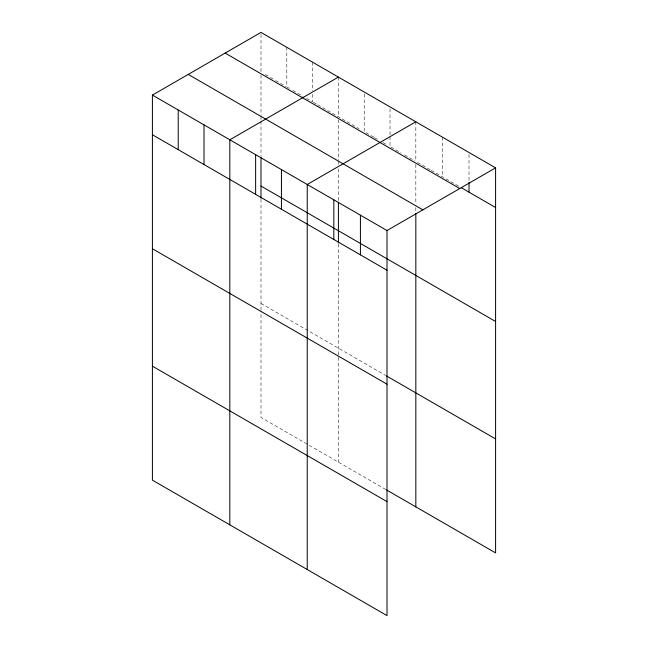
<?xml version="1.0" encoding="UTF-8"?>
<svg xmlns="http://www.w3.org/2000/svg" width="648" height="648" viewBox="0 0 648 648"><rect width="100%" height="100%" fill="white"/><g stroke="black" fill="none" stroke-linecap="round" stroke-linejoin="round"><path stroke-width="0.49" stroke-dasharray="3.24 2.43" d="M260.99 75.006L260.99 115.295M338.41 119.702L338.41 159.991M265.291 74.544L274.76 80.004M275.619 80.498L285.938 86.459M289.381 88.444L286.797 86.962L286.797 47.296M292.823 90.437L303.143 96.39M306.585 98.383L312.603 101.858L312.603 91.943M313.462 102.352L316.904 104.336M317.763 104.838L331.533 112.784M332.392 113.279L359.057 128.677M373.677 137.117L364.216 131.657L364.216 92M374.536 137.611L378.837 140.098M383.138 142.584L385.722 144.075M390.882 147.047L401.209 153.009M404.644 154.994L414.971 160.955M417.547 162.446L430.41 169.873M431.268 170.367L458.711 186.211M260.99 303.483L385.722 375.492M385.722 489.475L260.99 417.466L260.99 311.34M469.006 154.475L469.006 181.246M442.414 137.141L442.414 176.807M415.83 121.792L415.83 161.449M415.83 164.398L415.83 203.707M415.83 207.635L415.83 212.552M390.023 108.88L390.023 135.651M390.023 136.639L390.023 146.553M338.41 77.096L338.41 116.753M338.41 160.971L338.41 164.908M338.41 168.836L338.41 201.261M338.41 243.899L338.41 462.162M312.603 62.2L312.603 90.947M260.99 34.385L260.99 72.058M260.99 116.276L260.99 120.204M260.99 121.192L260.99 156.565M260.99 199.203L260.99 310.36"/><path stroke-width="0.97" d="M152.41 95.094L387.01 230.534L387.01 615.6L152.41 480.152L152.41 95.094L260.99 32.4L495.59 167.848L495.59 552.906L386.581 489.969M338.41 77.096L229.821 139.79L229.821 524.848M415.83 121.792L307.241 184.486L307.241 569.552M387.01 230.534L495.59 167.848M461.287 187.701L495.59 207.506M225.156 53.087L459.764 188.536M188.236 74.407L422.844 209.847M260.99 186.041L495.59 321.489M152.41 134.752L387.01 270.2M386.581 375.986L495.59 438.923M152.41 248.735L387.01 384.183M152.41 366.169L387.01 501.617M469.006 182.242L469.006 192.156M415.83 213.532L415.83 506.858M360.418 215.185L360.418 254.842M338.41 202.241L338.41 242.887M333.833 199.835L333.833 239.493M281.435 169.59L281.435 209.247M260.99 157.545L260.99 198.191M255.628 154.686L255.628 194.343M204.015 124.894L204.015 164.552M178.216 109.99L178.216 149.648"/></g></svg>
